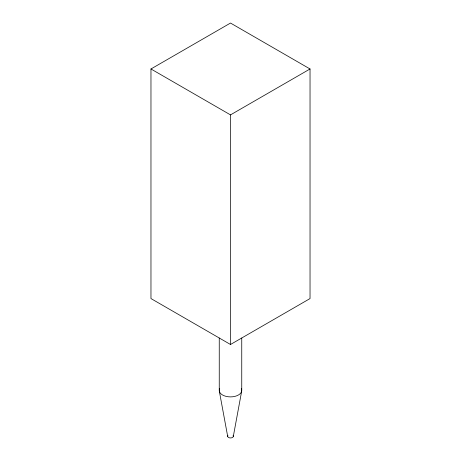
<?xml version="1.0" encoding="UTF-8"?>
<svg xmlns="http://www.w3.org/2000/svg" width="461" height="461" viewBox="0 0 461 461"><rect width="100%" height="100%" fill="white"/><g stroke="black" fill="none" stroke-linecap="round" stroke-linejoin="round"><path stroke-width="0.69" d="M233.301 436.486L241.697 391.043M150.966 68.971L230.5 23.05L310.034 68.971L310.034 298.567L230.5 344.488L150.966 298.567L150.966 68.971L230.5 114.887L310.034 68.971M219.303 391.043L227.699 436.486M241.748 338.028L241.748 390.409M230.5 114.887L230.5 344.488M219.252 338.028L219.252 390.409M241.293 388.577A11.248 6.494 0 0 1 230.5 396.898A11.248 6.494 0 0 1 219.707 388.577M233.059 435.651A2.812 1.625 0 0 1 230.5 437.95A2.812 1.625 0 0 1 227.941 435.651"/></g></svg>
